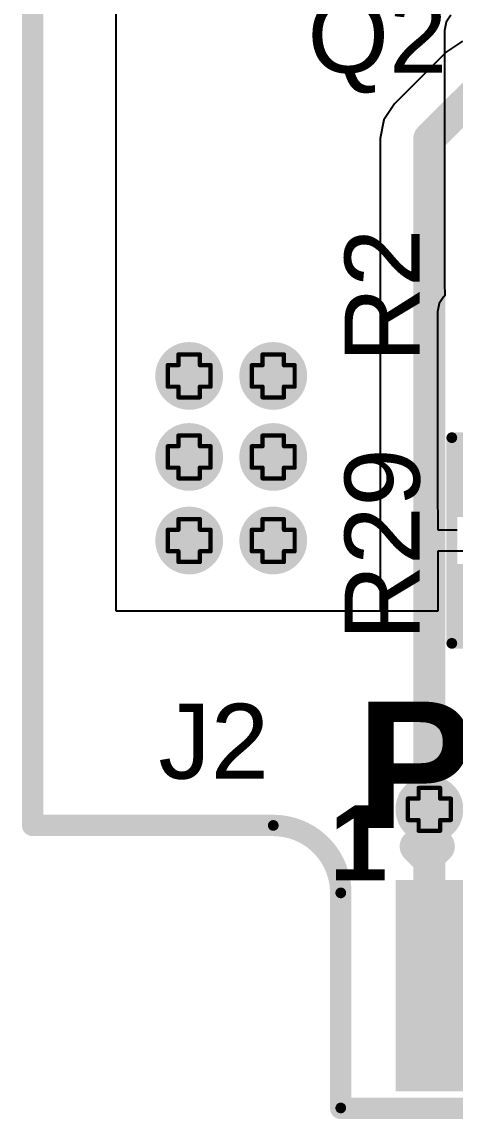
# Model space of a CAD drawing. Header units: inches. Extents: x 0 to 12.8, y -0.1 to 3.5.
# Drawn here: x -0.005 to 0.197, y -0.137 to 0.375 of the extents above; entities that cross this region are included whole.
import ezdxf

# ---------------------------------------------------------------- set-up
doc = ezdxf.new("R2010")
doc.units = ezdxf.units.IN
doc.header["$MEASUREMENT"] = 0
for name, color, linetype in [('Board Outline', 216, 'Continuous'), ('Bottom Layer', 5, 'Continuous'), ('Bottom Paste', 16, 'Continuous'), ('Bottom Solder', 6, 'Continuous'), ('Drill Drawing', 1, 'Continuous'), ('Top Layer', 1, 'Continuous'), ('Top Overlay', 2, 'Continuous'), ('Top Paste', 8, 'Continuous'), ('Top Solder', 216, 'Continuous'), ('Via Holes', 16, 'Continuous')]:
    doc.layers.add(name, color=color, linetype=linetype)
doc.styles.add('Arial', font='', dxfattribs={"height": 0.2})
doc.styles.add('Arial_Bold', font='', dxfattribs={"height": 0.2})
doc.styles.get('Arial').set_extended_font_data('Arial')
doc.styles.get('Arial_Bold').set_extended_font_data('Arial', bold=True)

# ---------------------------------------------------------------- blocks, each defined once
blk = doc.blocks.new('R___0603_6')
at = {"layer": 'Top Layer'}
for points in [[(-0.015, 0.0175), (-0.015, -0.0175), (-0.045, -0.0175), (-0.045, 0.0175)], [(0.045, 0.0175), (0.045, -0.0175), (0.015, -0.0175), (0.015, 0.0175)]]:
    blk.add_hatch(color=1, dxfattribs=at).paths.add_polyline_path(points)
at = {"layer": 'Top Paste'}
for points in [[(-0.015, 0.0175), (-0.015, -0.0175), (-0.045, -0.0175), (-0.045, 0.0175)], [(0.045, 0.0175), (0.045, -0.0175), (0.015, -0.0175), (0.015, 0.0175)]]:
    blk.add_hatch(color=8, dxfattribs=at).paths.add_polyline_path(points)
at = {"layer": 'Top Solder'}
for points in [[(-0.011, 0.0215), (-0.011, -0.0215), (-0.049, -0.0215), (-0.049, 0.0215)], [(0.049, 0.0215), (0.049, -0.0215), (0.011, -0.0215), (0.011, 0.0215)]]:
    blk.add_hatch(color=216, dxfattribs=at).paths.add_polyline_path(points)
at = {"layer": 'Top Overlay', "const_width": 0.005}
for points in [[(-0.048, 0.021), (-0.048, -0.021)], [(-0.048, 0.021), (0.048, 0.021)], [(0.048, 0.021), (0.048, -0.021)], [(-0.048, -0.021), (0.048, -0.021)]]:
    blk.add_lwpolyline(points, dxfattribs=at)
at = {"layer": 'Top Overlay', "const_width": 0.0025}
for points in [[(-0.04925, 0.021, 1), (-0.04675, 0.021, 1)], [(-0.04925, 0.021, 1), (-0.04675, 0.021, 1)], [(0.04675, 0.021, 1), (0.04925, 0.021, 1)], [(0.04675, 0.021, 1), (0.04925, 0.021, 1)], [(-0.04925, -0.021, 1), (-0.04675, -0.021, 1)], [(-0.04925, -0.021, 1), (-0.04675, -0.021, 1)], [(0.04675, -0.021, 1), (0.04925, -0.021, 1)], [(0.04675, -0.021, 1), (0.04925, -0.021, 1)]]:
    blk.add_lwpolyline(points, format="xyb", close=True, dxfattribs=at)
blk = doc.blocks.new('M____PCIE_P___37')
at = {"layer": 'Bottom Layer'}
blk.add_hatch(color=5, dxfattribs=at).paths.add_polyline_path([(0.02756, -0.04528), (0.00394, -0.04528), (0.00394, 0.04528), (0.02756, 0.04528)])
at = {"layer": 'Bottom Paste'}
blk.add_hatch(color=16, dxfattribs=at).paths.add_polyline_path([(0.02756, -0.04528), (0.00394, -0.04528), (0.00394, 0.04528), (0.02756, 0.04528)])
at = {"layer": 'Bottom Solder'}
blk.add_hatch(color=6, dxfattribs=at).paths.add_polyline_path([(0.03156, -0.04928), (-0.00006, -0.04928), (-0.00006, 0.04928), (0.03156, 0.04928)])
at = {"layer": 'Top Layer'}
blk.add_hatch(color=1, dxfattribs=at).paths.add_polyline_path([(-0.01181, 0.04528), (0.01181, 0.04528), (0.01181, -0.04528), (-0.01181, -0.04528)])
at = {"layer": 'Top Paste'}
blk.add_hatch(color=8, dxfattribs=at).paths.add_polyline_path([(-0.01181, 0.04528), (0.01181, 0.04528), (0.01181, -0.04528), (-0.01181, -0.04528)])
at = {"layer": 'Top Solder'}
blk.add_hatch(color=216, dxfattribs=at).paths.add_polyline_path([(-0.01581, 0.04928), (0.01581, 0.04928), (0.01581, -0.04928), (-0.01581, -0.04928)])
at = {"layer": 'Top Overlay', "const_width": 0.005}
blk.add_lwpolyline([(-0.07283, 0.0748, -0.414214), (-0.04134, 0.04331)], format="xyb", dxfattribs=at)
at = {"layer": 'Top Overlay'}
for points, const_width in [([(-0.07408, 0.0748, 1), (-0.07158, 0.0748, 1)], 0.0025), ([(-0.00994, 0.065, 1), (-0.00206, 0.065, 1)], 0.00787), ([(-0.00994, 0.065, 1), (-0.00206, 0.065, 1)], 0.00787), ([(0.00006, 0.065, 1), (0.00794, 0.065, 1)], 0.00787), ([(0.00006, 0.065, 1), (0.00794, 0.065, 1)], 0.00787), ([(-0.00494, 0.06, 1), (0.00294, 0.06, 1)], 0.00787), ([(-0.00494, 0.06, 1), (0.00294, 0.06, 1)], 0.00787), ([(-0.04259, 0.04331, 1), (-0.04009, 0.04331, 1)], 0.0025), ([(-0.04259, 0.04331, 1), (-0.04009, 0.04331, 1)], 0.0025), ([(-0.04259, -0.05709, 1), (-0.04009, -0.05709, 1)], 0.0025), ([(-0.04259, -0.05709, 1), (-0.04009, -0.05709, 1)], 0.0025)]:
    blk.add_lwpolyline(points, format="xyb", close=True, dxfattribs=dict(at, const_width=const_width))
for points, const_width in [([(-0.006, 0.065), (0.004, 0.065)], 0.01575), ([(-0.006, 0.065), (-0.001, 0.06)], 0.01575), ([(-0.001, 0.06), (0.004, 0.065)], 0.01575), ([(-0.04134, -0.05709), (-0.04134, 0.04331)], 0.005), ([(-0.04134, -0.05709), (0.28346, -0.05709)], 0.005)]:
    blk.add_lwpolyline(points, dxfattribs=dict(at, const_width=const_width))
at = {"layer": 'Top Overlay', "style": 'Arial_Bold'}
for s, height, p in [('PCB EDGE', 0.059055, (-0.034, 0.07355)), ('1', 0.035, (-0.04667, 0.0491))]:
    blk.add_text(s, height=height, rotation=360, dxfattribs=at).set_placement(p)

msp = doc.modelspace()

# ---------------------------------------------------------------- hatches: boundary and pattern name
at = {"layer": 'Bottom Layer'}
h = msp.add_hatch(color=5, dxfattribs=at)
edge = h.paths.add_edge_path()
edge.add_arc((0.073, 0.20982), 0.01181, 0, 360)
h = msp.add_hatch(color=5, dxfattribs=at)
edge = h.paths.add_edge_path()
edge.add_arc((0.1122, 0.20982), 0.01181, 0, 360)
h = msp.add_hatch(color=5, dxfattribs=at)
edge = h.paths.add_edge_path()
edge.add_arc((0.073, 0.172), 0.01181, 0, 360)
h = msp.add_hatch(color=5, dxfattribs=at)
edge = h.paths.add_edge_path()
edge.add_arc((0.1122, 0.172), 0.01181, 0, 360)
h = msp.add_hatch(color=5, dxfattribs=at)
edge = h.paths.add_edge_path()
edge.add_arc((0.073, 0.133), 0.01181, 0, 360)
h = msp.add_hatch(color=5, dxfattribs=at)
edge = h.paths.add_edge_path()
edge.add_arc((0.1122, 0.133), 0.01181, 0, 360)
h = msp.add_hatch(color=5, dxfattribs=at)
edge = h.paths.add_edge_path()
edge.add_arc((0.18504, 0.00751), 0.01181, 0, 360)
at = {"layer": 'Bottom Solder'}
h = msp.add_hatch(color=6, dxfattribs=at)
edge = h.paths.add_edge_path()
edge.add_arc((0.073, 0.20982), 0.01581, 0, 360)
h = msp.add_hatch(color=6, dxfattribs=at)
edge = h.paths.add_edge_path()
edge.add_arc((0.1122, 0.20982), 0.01581, 0, 360)
h = msp.add_hatch(color=6, dxfattribs=at)
edge = h.paths.add_edge_path()
edge.add_arc((0.073, 0.172), 0.01581, 0, 360)
h = msp.add_hatch(color=6, dxfattribs=at)
edge = h.paths.add_edge_path()
edge.add_arc((0.1122, 0.172), 0.01581, 0, 360)
h = msp.add_hatch(color=6, dxfattribs=at)
edge = h.paths.add_edge_path()
edge.add_arc((0.073, 0.133), 0.01581, 0, 360)
h = msp.add_hatch(color=6, dxfattribs=at)
edge = h.paths.add_edge_path()
edge.add_arc((0.1122, 0.133), 0.01581, 0, 360)
h = msp.add_hatch(color=6, dxfattribs=at)
edge = h.paths.add_edge_path()
edge.add_arc((0.18504, 0.00751), 0.01581, 0, 360)
at = {"layer": 'Top Layer'}
h = msp.add_hatch(color=1, dxfattribs=at)
edge = h.paths.add_edge_path()
edge.add_arc((0.073, 0.20982), 0.01181, 0, 360)
h = msp.add_hatch(color=1, dxfattribs=at)
edge = h.paths.add_edge_path()
edge.add_arc((0.1122, 0.20982), 0.01181, 0, 360)
h = msp.add_hatch(color=1, dxfattribs=at)
edge = h.paths.add_edge_path()
edge.add_arc((0.073, 0.172), 0.01181, 0, 360)
h = msp.add_hatch(color=1, dxfattribs=at)
edge = h.paths.add_edge_path()
edge.add_arc((0.1122, 0.172), 0.01181, 0, 360)
h = msp.add_hatch(color=1, dxfattribs=at)
edge = h.paths.add_edge_path()
edge.add_arc((0.073, 0.133), 0.01181, 0, 360)
h = msp.add_hatch(color=1, dxfattribs=at)
edge = h.paths.add_edge_path()
edge.add_arc((0.1122, 0.133), 0.01181, 0, 360)
h = msp.add_hatch(color=1, dxfattribs=at)
edge = h.paths.add_edge_path()
edge.add_arc((0.18504, 0.00751), 0.01181, 0, 360)
at = {"layer": 'Top Solder'}
h = msp.add_hatch(color=216, dxfattribs=at)
edge = h.paths.add_edge_path()
edge.add_arc((0.073, 0.20982), 0.01581, 0, 360)
h = msp.add_hatch(color=216, dxfattribs=at)
edge = h.paths.add_edge_path()
edge.add_arc((0.1122, 0.20982), 0.01581, 0, 360)
h = msp.add_hatch(color=216, dxfattribs=at)
edge = h.paths.add_edge_path()
edge.add_arc((0.073, 0.172), 0.01581, 0, 360)
h = msp.add_hatch(color=216, dxfattribs=at)
edge = h.paths.add_edge_path()
edge.add_arc((0.1122, 0.172), 0.01581, 0, 360)
h = msp.add_hatch(color=216, dxfattribs=at)
edge = h.paths.add_edge_path()
edge.add_arc((0.073, 0.133), 0.01581, 0, 360)
h = msp.add_hatch(color=216, dxfattribs=at)
edge = h.paths.add_edge_path()
edge.add_arc((0.1122, 0.133), 0.01581, 0, 360)
h = msp.add_hatch(color=216, dxfattribs=at)
edge = h.paths.add_edge_path()
edge.add_arc((0.18504, 0.00751), 0.01581, 0, 360)
at = {"layer": 'Via Holes'}
h = msp.add_hatch(color=7, dxfattribs=at)
edge = h.paths.add_edge_path()
edge.add_arc((0.073, 0.20982), 0.00591, 0, 360)
h = msp.add_hatch(color=7, dxfattribs=at)
edge = h.paths.add_edge_path()
edge.add_arc((0.1122, 0.20982), 0.00591, 0, 360)
h = msp.add_hatch(color=7, dxfattribs=at)
edge = h.paths.add_edge_path()
edge.add_arc((0.073, 0.172), 0.00591, 0, 360)
h = msp.add_hatch(color=7, dxfattribs=at)
edge = h.paths.add_edge_path()
edge.add_arc((0.1122, 0.172), 0.00591, 0, 360)
h = msp.add_hatch(color=7, dxfattribs=at)
edge = h.paths.add_edge_path()
edge.add_arc((0.073, 0.133), 0.00591, 0, 360)
h = msp.add_hatch(color=7, dxfattribs=at)
edge = h.paths.add_edge_path()
edge.add_arc((0.1122, 0.133), 0.00591, 0, 360)
h = msp.add_hatch(color=7, dxfattribs=at)
edge = h.paths.add_edge_path()
edge.add_arc((0.18504, 0.00751), 0.00591, 0, 360)

# ---------------------------------------------------------------- linework, layer by layer
at = {"layer": 'Board Outline', "const_width": 0.01}
for points in [[(0, 0), (0, 1.95441)], [(0, 0), (0.1122, 0)], [(0.1437, -0.13207), (0.1437, -0.0315)], [(0.1437, -0.13207), (0.46848, -0.13189)]]:
    msp.add_lwpolyline(points, dxfattribs=at)
at = {"layer": 'Board Outline', "const_width": 0.005}
for points in [[(-0.0025, 0, 1), (0.0025, 0, 1)], [(-0.0025, 0, 1), (0.0025, 0, 1)], [(0.1097, 0, 1), (0.1147, 0, 1)], [(0.1097, 0, 1), (0.1147, 0, 1)], [(0.1412, -0.0315, 1), (0.1462, -0.0315, 1)], [(0.1412, -0.0315, 1), (0.1462, -0.0315, 1)], [(0.1412, -0.13207, 1), (0.1462, -0.13207, 1)], [(0.1412, -0.13207, 1), (0.1462, -0.13207, 1)]]:
    msp.add_lwpolyline(points, format="xyb", close=True, dxfattribs=at)
at = {"layer": 'Board Outline', "const_width": 0.01}
msp.add_lwpolyline([(0.1122, 0, -0.414214), (0.1437, -0.0315)], format="xyb", dxfattribs=at)
at = {"layer": 'Bottom Layer'}
for p, q in [((0.039, 0.1), (0.039, 1.91)), ((0.20051, 0.36604), (0.19307, 0.36107)), ((0.19307, 0.36107), (0.16882, 0.33682)), ((0.16882, 0.33682), (0.16384, 0.32937)), ((0.16384, 0.32937), (0.1621, 0.3206)), ((0.1621, 0.3206), (0.1621, 0.1)), ((0.1621, 0.1), (0.039, 0.1))]:
    msp.add_line(p, q, dxfattribs=at)
at = {"layer": 'Bottom Layer', "const_width": 0.015}
for points in [[(0.18504, 0.3206), (0.20929, 0.34484)], [(0.18504, 0.00751), (0.18504, 0.3206)]]:
    msp.add_lwpolyline(points, dxfattribs=at)
at = {"layer": 'Bottom Layer', "const_width": 0.0075}
for points in [[(0.18129, 0.3206, 1), (0.18879, 0.3206, 1)], [(0.18129, 0.3206, 1), (0.18879, 0.3206, 1)], [(0.18129, 0.00751, 1), (0.18879, 0.00751, 1)]]:
    msp.add_lwpolyline(points, format="xyb", close=True, dxfattribs=at)
at = {"layer": 'Drill Drawing', "const_width": 0.002}
for points in [[(0.068, 0.21482), (0.068, 0.21982)], [(0.068, 0.21982), (0.078, 0.21982)], [(0.078, 0.21482), (0.078, 0.21982)], [(0.1072, 0.21482), (0.1072, 0.21982)], [(0.1072, 0.21982), (0.1172, 0.21982)], [(0.1172, 0.21482), (0.1172, 0.21982)], [(0.063, 0.20482), (0.063, 0.21482)], [(0.063, 0.21482), (0.068, 0.21482)], [(0.078, 0.21482), (0.083, 0.21482)], [(0.083, 0.20482), (0.083, 0.21482)], [(0.1022, 0.20482), (0.1022, 0.21482)], [(0.1022, 0.21482), (0.1072, 0.21482)], [(0.1172, 0.21482), (0.1222, 0.21482)], [(0.1222, 0.20482), (0.1222, 0.21482)], [(0.063, 0.20482), (0.068, 0.20482)], [(0.068, 0.19982), (0.068, 0.20482)], [(0.078, 0.20482), (0.083, 0.20482)], [(0.078, 0.19982), (0.078, 0.20482)], [(0.1022, 0.20482), (0.1072, 0.20482)], [(0.1072, 0.19982), (0.1072, 0.20482)], [(0.1172, 0.20482), (0.1222, 0.20482)], [(0.1172, 0.19982), (0.1172, 0.20482)], [(0.068, 0.19982), (0.078, 0.19982)], [(0.1072, 0.19982), (0.1172, 0.19982)], [(0.068, 0.177), (0.068, 0.182)], [(0.068, 0.182), (0.078, 0.182)], [(0.078, 0.177), (0.078, 0.182)], [(0.1072, 0.177), (0.1072, 0.182)], [(0.1072, 0.182), (0.1172, 0.182)], [(0.1172, 0.177), (0.1172, 0.182)], [(0.063, 0.167), (0.063, 0.177)], [(0.063, 0.177), (0.068, 0.177)], [(0.078, 0.177), (0.083, 0.177)], [(0.083, 0.167), (0.083, 0.177)], [(0.1022, 0.167), (0.1022, 0.177)], [(0.1022, 0.177), (0.1072, 0.177)], [(0.1172, 0.177), (0.1222, 0.177)], [(0.1222, 0.167), (0.1222, 0.177)], [(0.063, 0.167), (0.068, 0.167)], [(0.068, 0.162), (0.068, 0.167)], [(0.078, 0.167), (0.083, 0.167)], [(0.078, 0.162), (0.078, 0.167)], [(0.1022, 0.167), (0.1072, 0.167)], [(0.1072, 0.162), (0.1072, 0.167)], [(0.1172, 0.167), (0.1222, 0.167)], [(0.1172, 0.162), (0.1172, 0.167)], [(0.068, 0.162), (0.078, 0.162)], [(0.1072, 0.162), (0.1172, 0.162)], [(0.068, 0.138), (0.068, 0.143)], [(0.068, 0.143), (0.078, 0.143)], [(0.078, 0.138), (0.078, 0.143)], [(0.1072, 0.138), (0.1072, 0.143)], [(0.1072, 0.143), (0.1172, 0.143)], [(0.1172, 0.138), (0.1172, 0.143)], [(0.063, 0.128), (0.063, 0.138)], [(0.063, 0.138), (0.068, 0.138)], [(0.078, 0.138), (0.083, 0.138)], [(0.083, 0.128), (0.083, 0.138)], [(0.1022, 0.128), (0.1022, 0.138)], [(0.1022, 0.138), (0.1072, 0.138)], [(0.1172, 0.138), (0.1222, 0.138)], [(0.1222, 0.128), (0.1222, 0.138)], [(0.063, 0.128), (0.068, 0.128)], [(0.068, 0.123), (0.068, 0.128)], [(0.078, 0.128), (0.083, 0.128)], [(0.078, 0.123), (0.078, 0.128)], [(0.1022, 0.128), (0.1072, 0.128)], [(0.1072, 0.123), (0.1072, 0.128)], [(0.1172, 0.128), (0.1222, 0.128)], [(0.1172, 0.123), (0.1172, 0.128)], [(0.068, 0.123), (0.078, 0.123)], [(0.1072, 0.123), (0.1172, 0.123)], [(0.18004, 0.01251), (0.18004, 0.01751)], [(0.18004, 0.01751), (0.19004, 0.01751)], [(0.19004, 0.01251), (0.19004, 0.01751)], [(0.17504, 0.00251), (0.17504, 0.01251)], [(0.17504, 0.01251), (0.18004, 0.01251)], [(0.19004, 0.01251), (0.19504, 0.01251)], [(0.19504, 0.00251), (0.19504, 0.01251)], [(0.17504, 0.00251), (0.18004, 0.00251)], [(0.18004, -0.00249), (0.18004, 0.00251)], [(0.19004, 0.00251), (0.19504, 0.00251)], [(0.19004, -0.00249), (0.19004, 0.00251)], [(0.18004, -0.00249), (0.19004, -0.00249)]]:
    msp.add_lwpolyline(points, dxfattribs=at)
at = {"layer": 'Drill Drawing', "const_width": 0.001}
for points in [[(0.0675, 0.21982, 1), (0.0685, 0.21982, 1)], [(0.0675, 0.21982, 1), (0.0685, 0.21982, 1)], [(0.0775, 0.21982, 1), (0.0785, 0.21982, 1)], [(0.0775, 0.21982, 1), (0.0785, 0.21982, 1)], [(0.1067, 0.21982, 1), (0.1077, 0.21982, 1)], [(0.1067, 0.21982, 1), (0.1077, 0.21982, 1)], [(0.1167, 0.21982, 1), (0.1177, 0.21982, 1)], [(0.1167, 0.21982, 1), (0.1177, 0.21982, 1)], [(0.0625, 0.21482, 1), (0.0635, 0.21482, 1)], [(0.0625, 0.21482, 1), (0.0635, 0.21482, 1)], [(0.0675, 0.21482, 1), (0.0685, 0.21482, 1)], [(0.0675, 0.21482, 1), (0.0685, 0.21482, 1)], [(0.0775, 0.21482, 1), (0.0785, 0.21482, 1)], [(0.0775, 0.21482, 1), (0.0785, 0.21482, 1)], [(0.0825, 0.21482, 1), (0.0835, 0.21482, 1)], [(0.0825, 0.21482, 1), (0.0835, 0.21482, 1)], [(0.1017, 0.21482, 1), (0.1027, 0.21482, 1)], [(0.1017, 0.21482, 1), (0.1027, 0.21482, 1)], [(0.1067, 0.21482, 1), (0.1077, 0.21482, 1)], [(0.1067, 0.21482, 1), (0.1077, 0.21482, 1)], [(0.1167, 0.21482, 1), (0.1177, 0.21482, 1)], [(0.1167, 0.21482, 1), (0.1177, 0.21482, 1)], [(0.1217, 0.21482, 1), (0.1227, 0.21482, 1)], [(0.1217, 0.21482, 1), (0.1227, 0.21482, 1)], [(0.0625, 0.20482, 1), (0.0635, 0.20482, 1)], [(0.0625, 0.20482, 1), (0.0635, 0.20482, 1)], [(0.0675, 0.20482, 1), (0.0685, 0.20482, 1)], [(0.0675, 0.20482, 1), (0.0685, 0.20482, 1)], [(0.0775, 0.20482, 1), (0.0785, 0.20482, 1)], [(0.0775, 0.20482, 1), (0.0785, 0.20482, 1)], [(0.0825, 0.20482, 1), (0.0835, 0.20482, 1)], [(0.0825, 0.20482, 1), (0.0835, 0.20482, 1)], [(0.1017, 0.20482, 1), (0.1027, 0.20482, 1)], [(0.1017, 0.20482, 1), (0.1027, 0.20482, 1)], [(0.1067, 0.20482, 1), (0.1077, 0.20482, 1)], [(0.1067, 0.20482, 1), (0.1077, 0.20482, 1)], [(0.1167, 0.20482, 1), (0.1177, 0.20482, 1)], [(0.1167, 0.20482, 1), (0.1177, 0.20482, 1)], [(0.1217, 0.20482, 1), (0.1227, 0.20482, 1)], [(0.1217, 0.20482, 1), (0.1227, 0.20482, 1)], [(0.0675, 0.19982, 1), (0.0685, 0.19982, 1)], [(0.0675, 0.19982, 1), (0.0685, 0.19982, 1)], [(0.0775, 0.19982, 1), (0.0785, 0.19982, 1)], [(0.0775, 0.19982, 1), (0.0785, 0.19982, 1)], [(0.1067, 0.19982, 1), (0.1077, 0.19982, 1)], [(0.1067, 0.19982, 1), (0.1077, 0.19982, 1)], [(0.1167, 0.19982, 1), (0.1177, 0.19982, 1)], [(0.1167, 0.19982, 1), (0.1177, 0.19982, 1)], [(0.0675, 0.182, 1), (0.0685, 0.182, 1)], [(0.0675, 0.182, 1), (0.0685, 0.182, 1)], [(0.0775, 0.182, 1), (0.0785, 0.182, 1)], [(0.0775, 0.182, 1), (0.0785, 0.182, 1)], [(0.1067, 0.182, 1), (0.1077, 0.182, 1)], [(0.1067, 0.182, 1), (0.1077, 0.182, 1)], [(0.1167, 0.182, 1), (0.1177, 0.182, 1)], [(0.1167, 0.182, 1), (0.1177, 0.182, 1)], [(0.0625, 0.177, 1), (0.0635, 0.177, 1)], [(0.0625, 0.177, 1), (0.0635, 0.177, 1)], [(0.0675, 0.177, 1), (0.0685, 0.177, 1)], [(0.0675, 0.177, 1), (0.0685, 0.177, 1)], [(0.0775, 0.177, 1), (0.0785, 0.177, 1)], [(0.0775, 0.177, 1), (0.0785, 0.177, 1)], [(0.0825, 0.177, 1), (0.0835, 0.177, 1)], [(0.0825, 0.177, 1), (0.0835, 0.177, 1)], [(0.1017, 0.177, 1), (0.1027, 0.177, 1)], [(0.1017, 0.177, 1), (0.1027, 0.177, 1)], [(0.1067, 0.177, 1), (0.1077, 0.177, 1)], [(0.1067, 0.177, 1), (0.1077, 0.177, 1)], [(0.1167, 0.177, 1), (0.1177, 0.177, 1)], [(0.1167, 0.177, 1), (0.1177, 0.177, 1)], [(0.1217, 0.177, 1), (0.1227, 0.177, 1)], [(0.1217, 0.177, 1), (0.1227, 0.177, 1)], [(0.0625, 0.167, 1), (0.0635, 0.167, 1)], [(0.0625, 0.167, 1), (0.0635, 0.167, 1)], [(0.0675, 0.167, 1), (0.0685, 0.167, 1)], [(0.0675, 0.167, 1), (0.0685, 0.167, 1)], [(0.0775, 0.167, 1), (0.0785, 0.167, 1)], [(0.0775, 0.167, 1), (0.0785, 0.167, 1)], [(0.0825, 0.167, 1), (0.0835, 0.167, 1)], [(0.0825, 0.167, 1), (0.0835, 0.167, 1)], [(0.1017, 0.167, 1), (0.1027, 0.167, 1)], [(0.1017, 0.167, 1), (0.1027, 0.167, 1)], [(0.1067, 0.167, 1), (0.1077, 0.167, 1)], [(0.1067, 0.167, 1), (0.1077, 0.167, 1)], [(0.1167, 0.167, 1), (0.1177, 0.167, 1)], [(0.1167, 0.167, 1), (0.1177, 0.167, 1)], [(0.1217, 0.167, 1), (0.1227, 0.167, 1)], [(0.1217, 0.167, 1), (0.1227, 0.167, 1)], [(0.0675, 0.162, 1), (0.0685, 0.162, 1)], [(0.0675, 0.162, 1), (0.0685, 0.162, 1)], [(0.0775, 0.162, 1), (0.0785, 0.162, 1)], [(0.0775, 0.162, 1), (0.0785, 0.162, 1)], [(0.1067, 0.162, 1), (0.1077, 0.162, 1)], [(0.1067, 0.162, 1), (0.1077, 0.162, 1)], [(0.1167, 0.162, 1), (0.1177, 0.162, 1)], [(0.1167, 0.162, 1), (0.1177, 0.162, 1)], [(0.0675, 0.143, 1), (0.0685, 0.143, 1)], [(0.0675, 0.143, 1), (0.0685, 0.143, 1)], [(0.0775, 0.143, 1), (0.0785, 0.143, 1)], [(0.0775, 0.143, 1), (0.0785, 0.143, 1)], [(0.1067, 0.143, 1), (0.1077, 0.143, 1)], [(0.1067, 0.143, 1), (0.1077, 0.143, 1)], [(0.1167, 0.143, 1), (0.1177, 0.143, 1)], [(0.1167, 0.143, 1), (0.1177, 0.143, 1)], [(0.0625, 0.138, 1), (0.0635, 0.138, 1)], [(0.0625, 0.138, 1), (0.0635, 0.138, 1)], [(0.0675, 0.138, 1), (0.0685, 0.138, 1)], [(0.0675, 0.138, 1), (0.0685, 0.138, 1)], [(0.0775, 0.138, 1), (0.0785, 0.138, 1)], [(0.0775, 0.138, 1), (0.0785, 0.138, 1)], [(0.0825, 0.138, 1), (0.0835, 0.138, 1)], [(0.0825, 0.138, 1), (0.0835, 0.138, 1)], [(0.1017, 0.138, 1), (0.1027, 0.138, 1)], [(0.1017, 0.138, 1), (0.1027, 0.138, 1)], [(0.1067, 0.138, 1), (0.1077, 0.138, 1)], [(0.1067, 0.138, 1), (0.1077, 0.138, 1)], [(0.1167, 0.138, 1), (0.1177, 0.138, 1)], [(0.1167, 0.138, 1), (0.1177, 0.138, 1)], [(0.1217, 0.138, 1), (0.1227, 0.138, 1)], [(0.1217, 0.138, 1), (0.1227, 0.138, 1)], [(0.0625, 0.128, 1), (0.0635, 0.128, 1)], [(0.0625, 0.128, 1), (0.0635, 0.128, 1)], [(0.0675, 0.128, 1), (0.0685, 0.128, 1)], [(0.0675, 0.128, 1), (0.0685, 0.128, 1)], [(0.0775, 0.128, 1), (0.0785, 0.128, 1)], [(0.0775, 0.128, 1), (0.0785, 0.128, 1)], [(0.0825, 0.128, 1), (0.0835, 0.128, 1)], [(0.0825, 0.128, 1), (0.0835, 0.128, 1)], [(0.1017, 0.128, 1), (0.1027, 0.128, 1)], [(0.1017, 0.128, 1), (0.1027, 0.128, 1)], [(0.1067, 0.128, 1), (0.1077, 0.128, 1)], [(0.1067, 0.128, 1), (0.1077, 0.128, 1)], [(0.1167, 0.128, 1), (0.1177, 0.128, 1)], [(0.1167, 0.128, 1), (0.1177, 0.128, 1)], [(0.1217, 0.128, 1), (0.1227, 0.128, 1)], [(0.1217, 0.128, 1), (0.1227, 0.128, 1)], [(0.0675, 0.123, 1), (0.0685, 0.123, 1)], [(0.0675, 0.123, 1), (0.0685, 0.123, 1)], [(0.0775, 0.123, 1), (0.0785, 0.123, 1)], [(0.0775, 0.123, 1), (0.0785, 0.123, 1)], [(0.1067, 0.123, 1), (0.1077, 0.123, 1)], [(0.1067, 0.123, 1), (0.1077, 0.123, 1)], [(0.1167, 0.123, 1), (0.1177, 0.123, 1)], [(0.1167, 0.123, 1), (0.1177, 0.123, 1)], [(0.17954, 0.01751, 1), (0.18054, 0.01751, 1)], [(0.17954, 0.01751, 1), (0.18054, 0.01751, 1)], [(0.18954, 0.01751, 1), (0.19054, 0.01751, 1)], [(0.18954, 0.01751, 1), (0.19054, 0.01751, 1)], [(0.17454, 0.01251, 1), (0.17554, 0.01251, 1)], [(0.17454, 0.01251, 1), (0.17554, 0.01251, 1)], [(0.17954, 0.01251, 1), (0.18054, 0.01251, 1)], [(0.17954, 0.01251, 1), (0.18054, 0.01251, 1)], [(0.18954, 0.01251, 1), (0.19054, 0.01251, 1)], [(0.18954, 0.01251, 1), (0.19054, 0.01251, 1)], [(0.19454, 0.01251, 1), (0.19554, 0.01251, 1)], [(0.19454, 0.01251, 1), (0.19554, 0.01251, 1)], [(0.17454, 0.00251, 1), (0.17554, 0.00251, 1)], [(0.17454, 0.00251, 1), (0.17554, 0.00251, 1)], [(0.17954, 0.00251, 1), (0.18054, 0.00251, 1)], [(0.17954, 0.00251, 1), (0.18054, 0.00251, 1)], [(0.18954, 0.00251, 1), (0.19054, 0.00251, 1)], [(0.18954, 0.00251, 1), (0.19054, 0.00251, 1)], [(0.19454, 0.00251, 1), (0.19554, 0.00251, 1)], [(0.19454, 0.00251, 1), (0.19554, 0.00251, 1)], [(0.17954, -0.00249, 1), (0.18054, -0.00249, 1)], [(0.17954, -0.00249, 1), (0.18054, -0.00249, 1)], [(0.18954, -0.00249, 1), (0.19054, -0.00249, 1)], [(0.18954, -0.00249, 1), (0.19054, -0.00249, 1)]]:
    msp.add_lwpolyline(points, format="xyb", close=True, dxfattribs=at)
at = {"layer": 'Top Layer'}
for p, q in [((0.039, 0.1), (0.039, 1.91)), ((0.19288, 0.3749), (0.1921, 0.371)), ((0.19509, 0.37821), (0.19288, 0.3749)), ((0.1921, 0.371), (0.1921, 0.33289)), ((0.1921, 0.33289), (0.1921, 0.25069)), ((0.19179, 0.24688), (0.18958, 0.24357)), ((0.1923, 0.24722), (0.19179, 0.24688)), ((0.1921, 0.25069), (0.1923, 0.24971)), ((0.1923, 0.24971), (0.1923, 0.24722)), ((0.18958, 0.24357), (0.1888, 0.23967)), ((0.1888, 0.23967), (0.1888, 0.206)), ((0.1888, 0.206), (0.1888, 0.148)), ((0.1888, 0.148), (0.189, 0.14699)), ((0.189, 0.14699), (0.189, 0.138)), ((0.189, 0.138), (0.19802, 0.138)), ((0.244, 0.128), (0.189, 0.128)), ((0.189, 0.128), (0.189, 0.1)), ((0.189, 0.1), (0.039, 0.1))]:
    msp.add_line(p, q, dxfattribs=at)
at = {"layer": 'Top Layer', "const_width": 0.015}
msp.add_lwpolyline([(0.18504, -0.0748), (0.18504, 0.00751)], dxfattribs=at)
at = {"layer": 'Top Layer', "const_width": 0.0075}
for points in [[(0.18129, 0.00751, 1), (0.18879, 0.00751, 1)], [(0.18129, -0.0748, 1), (0.18879, -0.0748, 1)]]:
    msp.add_lwpolyline(points, format="xyb", close=True, dxfattribs=at)

# ---------------------------------------------------------------- block references
at = {"rotation": 90}
msp.add_blockref('R___0603_6', (0.2165, 0.133), dxfattribs=at)
msp.add_blockref('M____PCIE_P___37', (0.18504, -0.0748))

# ---------------------------------------------------------------- texts
at = {"layer": 'Top Overlay', "style": 'Arial'}
for s, p in [('Q2', (0.12816, 0.35135)), ('J2', (0.05862, 0.02181))]:
    msp.add_text(s, height=0.035, dxfattribs=at).set_placement(p)
for s, p in [('R2', (0.18049, 0.21603)), ('R29', (0.18049, 0.08635))]:
    msp.add_text(s, height=0.035, rotation=90, dxfattribs=at).set_placement(p)

doc.saveas('drawing.dxf')
